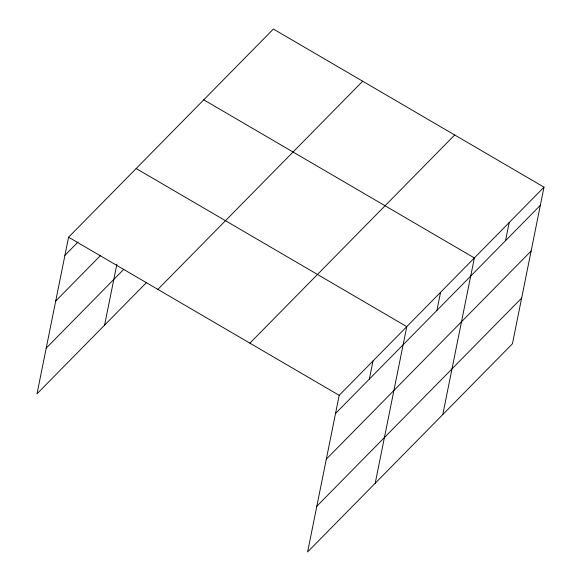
<?xml version="1.0" encoding="UTF-8"?>
<svg xmlns="http://www.w3.org/2000/svg" width="581" height="581" viewBox="0 0 581 581"><rect width="100%" height="100%" fill="white"/><g stroke="black" fill="none" stroke-linecap="round" stroke-linejoin="round"><path stroke-width="0.87" d="M544.005 187.162L339.188 395.334L307.61 551.95L512.427 343.778L544.005 187.162L273.39 29.05L68.573 237.222L36.995 393.838L146.514 282.519M104.587 325.142L116.846 264.34M369.327 379.117L372.987 360.99M375.203 483.254L406.78 326.638L136.165 168.526M436.919 310.421L440.572 292.294M442.787 414.558L474.365 257.942L203.749 99.83M505.528 240.687L509.188 222.552M64.919 255.357L78.057 241.994M55.703 301.052L100.76 255.255M46.211 348.135L123.811 269.264M157.879 289.396L362.689 81.231M249.888 343.16L454.698 134.988M335.535 413.469L540.352 205.296M326.319 459.164L531.136 250.992M316.827 506.254L521.636 298.082M68.573 237.222L339.188 395.334"/></g></svg>
